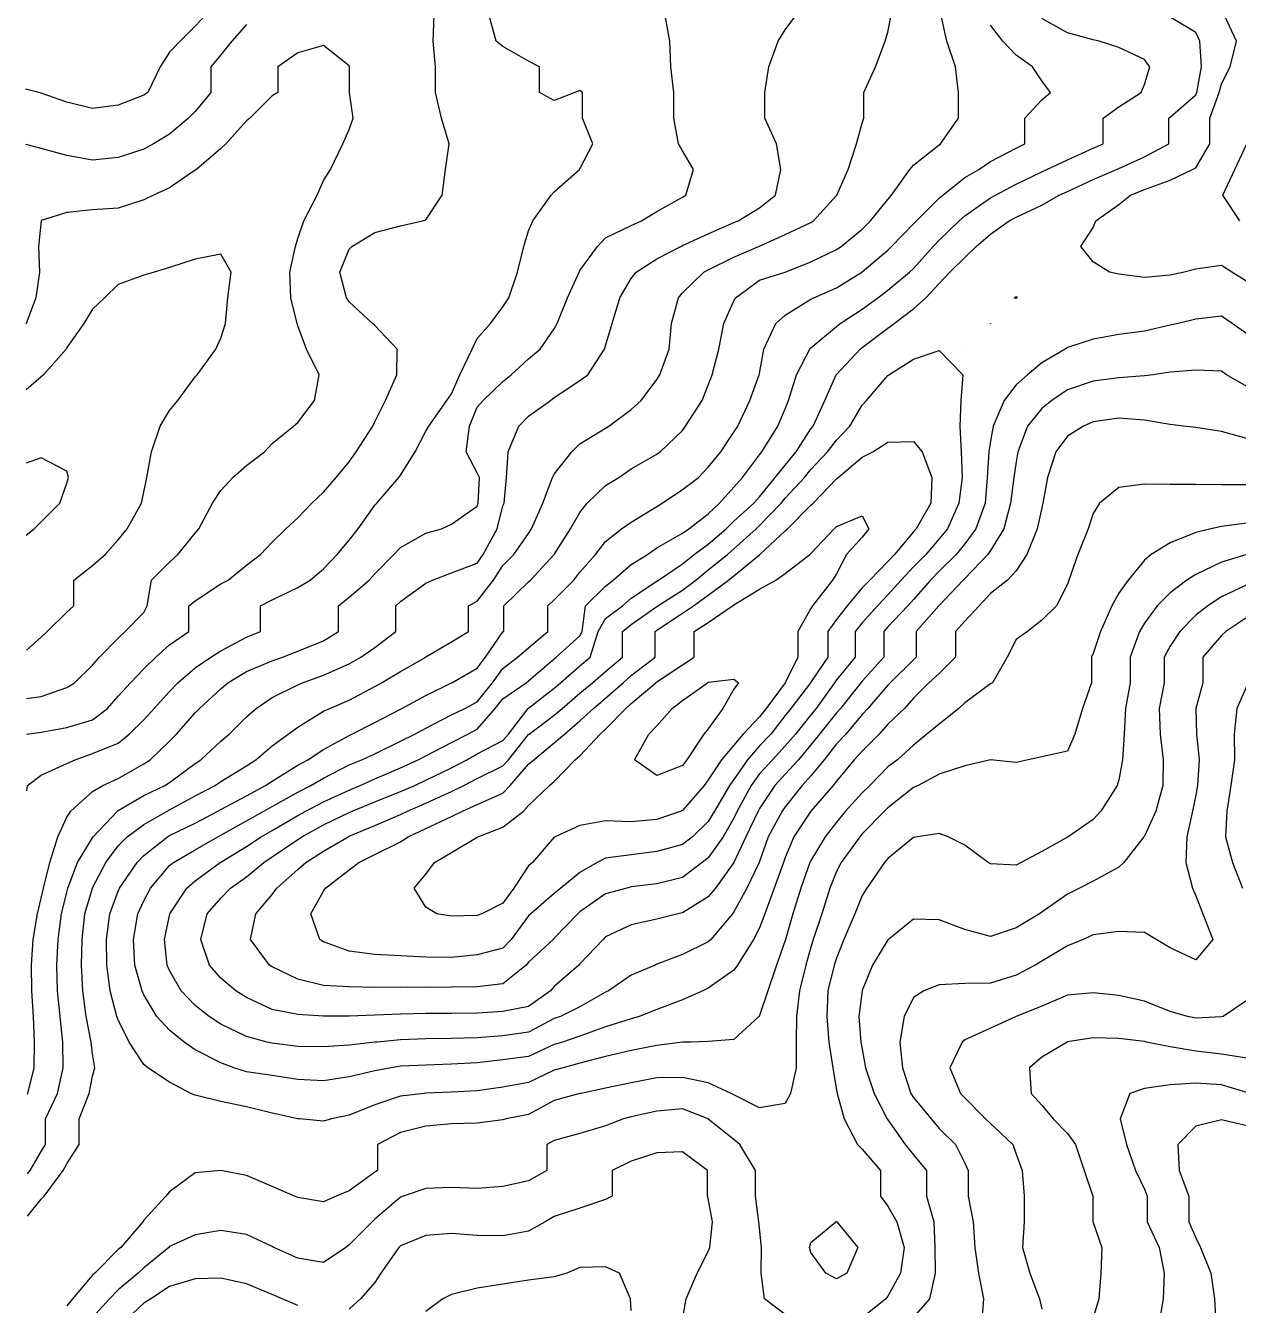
# Model space of a CAD drawing. Header units: inches. Extents: x 450896 to 463247, y 7386701 to 7399440.
# Drawn here: x 450911 to 452295, y 7388808 to 7390268 of the extents above; entities that cross this region are included whole.
import ezdxf

# ---------------------------------------------------------------- set-up
doc = ezdxf.new("R2010")
doc.units = ezdxf.units.IN
doc.header["$MEASUREMENT"] = 0

msp = doc.modelspace()

# ---------------------------------------------------------------- linework, layer by layer
for points, elevation in [([(451115.5, 7390279.8), (451104.2, 7390267.6), (451086.9, 7390250.5), (451074.9, 7390238), (451064.2, 7390221.2), (451050, 7390191.9), (451045.6, 7390189), (451016.3, 7390177.5), (450987, 7390173.6), (450957.7, 7390180.7), (450928.4, 7390191.1), (450925.8, 7390191.9), (450910.6, 7390195.8)], 320), ([(450911.8, 7389459.8), (450928.4, 7389462.1), (450957.7, 7389467.4), (450987, 7389476.1), (451004.1, 7389489.1), (451016.3, 7389503), (451030.4, 7389518.3), (451045.6, 7389534.2), (451059.3, 7389547.6), (451074.9, 7389561.4), (451096.9, 7389576.9), (451096.9, 7389606.2), (451104.2, 7389611.7), (451133.5, 7389631.1), (451141.8, 7389635.5), (451162.7, 7389652.4), (451178.6, 7389664.8), (451192, 7389678.8), (451207.7, 7389694.1), (451221.3, 7389706.5), (451237.5, 7389723.4), (451250.6, 7389735.7), (451265, 7389752.6), (451279.9, 7389770.6), (451288.1, 7389781.9), (451306.9, 7389811.2), (451309.2, 7389816), (451321.3, 7389840.5), (451334.4, 7389869.8), (451334.6, 7389899.1), (451309.2, 7389926.1), (451306.8, 7389928.4), (451279.9, 7389953.1), (451276.8, 7389957.6), (451269.2, 7389986.9), (451279.9, 7390013.2), (451283, 7390016.2), (451309.2, 7390032.1), (451338.5, 7390039.9), (451363.7, 7390045.5), (451367.7, 7390046.6), (451386.1, 7390074.8), (451389.9, 7390104.1), (451394.2, 7390133.4), (451385.4, 7390162.7), (451378.5, 7390191.9), (451378.5, 7390221.2), (451375.7, 7390250.5), (451377.1, 7390279.8)], 300), ([(450911.9, 7389395.1), (450912.8, 7389401.2), (450928.4, 7389412.8), (450957.7, 7389426.2), (450967.1, 7389430.5), (450987, 7389437.4), (451016.3, 7389449.3), (451029, 7389459.8), (451045.6, 7389476.1), (451057.5, 7389489.1), (451074.9, 7389508.4), (451084.4, 7389518.3), (451104.2, 7389535.2), (451122, 7389547.6), (451133.5, 7389554.9), (451162.7, 7389570.3), (451178.8, 7389576.9), (451178.8, 7389606.2), (451192, 7389612.9), (451221.3, 7389627.1), (451235.5, 7389635.5), (451250.6, 7389648.3), (451266.3, 7389664.8), (451279.9, 7389681.1), (451290.1, 7389694.1), (451309.2, 7389721), (451311.4, 7389723.4), (451336.8, 7389752.6), (451338.5, 7389755.1), (451355.3, 7389781.9), (451367.7, 7389805.5), (451371, 7389811.2), (451391.4, 7389840.5), (451397, 7389848), (451406.3, 7389869.8), (451420.4, 7389899.1), (451426.3, 7389911.2), (451441.4, 7389928.4), (451455.6, 7389947.3), (451462.2, 7389957.6), (451472.3, 7389986.9), (451479.2, 7390016.2), (451484.9, 7390034.2), (451489.7, 7390045.5), (451510.7, 7390074.8), (451514.2, 7390078.6), (451543, 7390104.1), (451543.5, 7390104.9), (451558.1, 7390133.4), (451546.5, 7390162.7), (451546.5, 7390191.9), (451543.5, 7390194.3), (451537.6, 7390191.9), (451514.2, 7390182.8), (451497.2, 7390191.9), (451497.2, 7390221.2), (451484.9, 7390227.6), (451455.6, 7390244.2), (451447.9, 7390250.5), (451439.9, 7390279.8)], 320), ([(450912.4, 7389048.7), (450913, 7389049.7), (450920.3, 7389079), (450920.9, 7389108.3), (450919.8, 7389137.6), (450917.7, 7389166.9), (450917.4, 7389196.2), (450919.3, 7389225.5), (450924.3, 7389254.8), (450928.4, 7389272.5), (450930.9, 7389284), (450938.3, 7389313.3), (450947.4, 7389342.6), (450957.7, 7389364.8), (450962.1, 7389371.9), (450987, 7389394.2), (450998.7, 7389401.2), (451016.3, 7389409.2), (451045.6, 7389425.9), (451052.9, 7389430.5), (451074.9, 7389451.6), (451082.9, 7389459.8), (451104.2, 7389483.8), (451109.2, 7389489.1), (451133.5, 7389511.4), (451141.5, 7389518.3), (451162.7, 7389531.3), (451192, 7389543.4), (451203.7, 7389547.6), (451221.3, 7389554.2), (451250.6, 7389566), (451268, 7389576.9), (451268, 7389606.2), (451279.9, 7389615.9), (451302.8, 7389635.5), (451309.2, 7389642.5), (451331.1, 7389664.8), (451338.5, 7389672.7), (451367.7, 7389688.9), (451385.5, 7389694.1), (451397, 7389699.1), (451426.3, 7389720), (451427.3, 7389723.4), (451428.7, 7389752.6), (451426.3, 7389757.7), (451413.4, 7389781.9), (451417.4, 7389811.2), (451426.3, 7389832.8), (451433, 7389840.5), (451455.6, 7389861.9), (451464.8, 7389869.8), (451484.9, 7389887.9), (451498.2, 7389899.1), (451514.2, 7389922.2), (451517.5, 7389928.4), (451529.1, 7389957.6), (451542.4, 7389986.9), (451543.5, 7389988.8), (451563.5, 7390016.2), (451572.8, 7390026), (451602, 7390040.2), (451613.7, 7390045.5), (451631.3, 7390056.2), (451660.6, 7390072.3), (451664.5, 7390074.8), (451673.2, 7390104.1), (451660.6, 7390125.3), (451655.9, 7390133.4), (451650.5, 7390162.7), (451650.5, 7390191.9), (451647.3, 7390221.2), (451646, 7390250.5), (451640.6, 7390279.8)], 340), ([(450912.6, 7388957.8), (450916, 7388961.9), (450928.4, 7388983.3), (450933.4, 7388991.2), (450933.4, 7389020.5), (450946.9, 7389049.7), (450953.5, 7389079), (450953, 7389108.3), (450950, 7389137.6), (450947.2, 7389166.9), (450946.3, 7389196.2), (450947.7, 7389225.5), (450951.7, 7389254.8), (450957.7, 7389279.2), (450959, 7389284), (450969.8, 7389313.3), (450987, 7389341.4), (450987.9, 7389342.6), (451015.5, 7389371.9), (451016.3, 7389372.5), (451045.6, 7389389.5), (451069.4, 7389401.2), (451074.9, 7389404.5), (451104.2, 7389426.2), (451110.6, 7389430.5), (451133.5, 7389451.5), (451143, 7389459.8), (451162.7, 7389479.6), (451173.7, 7389489.1), (451192, 7389501.4), (451221.3, 7389515.9), (451226.7, 7389518.3), (451250.6, 7389527), (451279.9, 7389539.9), (451293.2, 7389547.6), (451309.2, 7389558.5), (451333.1, 7389576.9), (451333.1, 7389606.2), (451338.5, 7389611.2), (451367.7, 7389632.1), (451375.3, 7389635.5), (451397, 7389643.7), (451426.3, 7389654.8), (451433, 7389664.8), (451448.8, 7389694.1), (451455.6, 7389720.2), (451456.9, 7389723.4), (451459.5, 7389752.6), (451461.5, 7389781.9), (451473.6, 7389811.2), (451484.9, 7389822.7), (451509.9, 7389840.5), (451514.2, 7389843.7), (451543.5, 7389863.1), (451552.4, 7389869.8), (451571.5, 7389899.1), (451572.8, 7389902.9), (451580.4, 7389928.4), (451589.1, 7389957.6), (451602, 7389979.8), (451607.5, 7389986.9), (451631.3, 7390002.1), (451658.5, 7390016.2), (451660.6, 7390017.2), (451689.9, 7390030.7), (451719.2, 7390043.6), (451723.9, 7390045.5), (451748.5, 7390060.4), (451766.6, 7390074.8), (451772.7, 7390104.1), (451767.7, 7390133.4), (451754.4, 7390162.7), (451754.4, 7390191.9), (451759.2, 7390221.2), (451769.8, 7390250.5), (451777.8, 7390263.4), (451790, 7390279.8)], 360), ([(450912.7, 7388909.5), (450928.4, 7388929.1), (450931.7, 7388932.6), (450953.5, 7388961.9), (450957.7, 7388969.2), (450971.9, 7388991.2), (450971.9, 7389020.5), (450983.1, 7389049.7), (450987, 7389069.3), (450989.5, 7389079), (450987, 7389094.7), (450985.6, 7389108.3), (450979.9, 7389137.6), (450976, 7389166.9), (450974.4, 7389196.2), (450975, 7389225.5), (450978.3, 7389254.8), (450986.9, 7389284), (450987, 7389284.2), (451002.3, 7389313.3), (451016.3, 7389332.4), (451026.5, 7389342.6), (451045.6, 7389356.6), (451072.3, 7389371.9), (451074.9, 7389373.3), (451104.2, 7389389.1), (451126.9, 7389401.2), (451133.5, 7389405.6), (451162.7, 7389423.6), (451173.6, 7389430.5), (451192, 7389446.3), (451210.4, 7389459.8), (451221.3, 7389467.7), (451250.6, 7389485.7), (451257.8, 7389489.1), (451279.9, 7389498.4), (451309.2, 7389514.1), (451317, 7389518.3), (451338.5, 7389531.1), (451367.5, 7389547.6), (451367.7, 7389547.8), (451397, 7389565.1), (451416.3, 7389576.9), (451416.3, 7389606.2), (451426.3, 7389611.3), (451444.6, 7389635.5), (451455.6, 7389652.1), (451468.1, 7389664.8), (451484.9, 7389688.7), (451488.2, 7389694.1), (451500.9, 7389723.4), (451512.1, 7389752.6), (451514.2, 7389756.4), (451534.1, 7389781.9), (451543.5, 7389790.8), (451572.8, 7389809), (451576.3, 7389811.2), (451602, 7389830.2), (451613.2, 7389840.5), (451631.3, 7389864.2), (451634.6, 7389869.8), (451645.3, 7389899.1), (451647.9, 7389928.4), (451655.9, 7389957.6), (451660.6, 7389963.1), (451684.7, 7389986.9), (451689.9, 7389989.5), (451719.2, 7390004), (451747.3, 7390016.2), (451748.5, 7390016.7), (451777.8, 7390029.8), (451807.1, 7390043.7), (451810.1, 7390045.5), (451836.3, 7390074.3), (451836.7, 7390074.8), (451849.6, 7390104.1), (451859, 7390133.4), (451865.6, 7390156.7), (451867.7, 7390162.7), (451867.7, 7390191.9), (451880.9, 7390221.2), (451892, 7390250.5), (451894.9, 7390260.6), (451898.8, 7390279.8)], 380), ([(452304.9, 7389744.2), (452275.7, 7389744.2), (452246.4, 7389744.4), (452217.1, 7389744.7), (452187.8, 7389745.1), (452158.5, 7389741), (452136.7, 7389723.4), (452129.2, 7389711.6), (452123.6, 7389694.1), (452111.9, 7389664.8), (452101.4, 7389635.5), (452099.9, 7389630.8), (452087.3, 7389606.2), (452070.6, 7389589.7), (452054.3, 7389576.9), (452041.4, 7389567.6), (452031.2, 7389547.6), (452014.5, 7389518.3), (452012.1, 7389517), (451982.8, 7389495.3), (451976.1, 7389489.1), (451953.5, 7389471.1), (451939.6, 7389459.8), (451924.2, 7389447), (451905.8, 7389430.5), (451894.9, 7389422.4), (451874.5, 7389401.2), (451865.6, 7389392.6), (451846.6, 7389371.9), (451836.3, 7389359.2), (451823.5, 7389342.6), (451807.1, 7389315.6), (451806, 7389313.3), (451795.7, 7389284), (451786.6, 7389254.8), (451778.2, 7389225.5), (451777.8, 7389224.2), (451767.7, 7389196.2), (451758, 7389166.9), (451748.5, 7389138.6), (451747.7, 7389137.6), (451719.2, 7389111.4), (451689.9, 7389108.8), (451670, 7389108.3), (451660.6, 7389108.1), (451631.3, 7389104.4), (451602, 7389098.7), (451572.8, 7389091.9), (451543.5, 7389084.2), (451524.4, 7389079), (451514.2, 7389076.1), (451484.9, 7389062), (451455.6, 7389056.7), (451426.3, 7389052.5), (451397, 7389051.2), (451367.7, 7389050), (451365.5, 7389049.7), (451338.5, 7389046.4), (451309.2, 7389036.5), (451279.9, 7389025), (451259.9, 7389020.5), (451250.6, 7389017.9), (451223.4, 7389020.5), (451221.3, 7389020.6), (451192, 7389027.2), (451162.7, 7389034.2), (451133.5, 7389040.3), (451104.2, 7389047.7), (451099.2, 7389049.7), (451074.9, 7389062.5), (451050.1, 7389079), (451045.6, 7389082.5), (451028.8, 7389108.3), (451016.3, 7389133.5), (451014.9, 7389137.6), (451007.1, 7389166.9), (451003.5, 7389196.2), (451003.1, 7389225.5), (451006.6, 7389254.8), (451016.3, 7389280.6), (451017.8, 7389284), (451038, 7389313.3), (451045.6, 7389321), (451072.7, 7389342.6), (451074.9, 7389344), (451104.2, 7389358.2), (451129.9, 7389371.9), (451133.5, 7389373.8), (451162.7, 7389389.3), (451184.6, 7389401.2), (451192, 7389406.1), (451221.3, 7389424.3), (451232.9, 7389430.5), (451250.6, 7389442.1), (451279.9, 7389458.2), (451283.2, 7389459.8), (451309.2, 7389473.1), (451338.5, 7389488.3), (451340.1, 7389489.1), (451367.7, 7389503.7), (451397, 7389518.3), (451397.2, 7389518.3), (451426.3, 7389534.9), (451435.5, 7389547.6), (451455.6, 7389576.3), (451456.4, 7389576.9), (451456.4, 7389606.2), (451484.9, 7389633.6), (451487, 7389635.5), (451514.2, 7389664.7), (451514.2, 7389664.8), (451532.6, 7389694.1), (451543.5, 7389712.7), (451551.8, 7389723.4), (451572.8, 7389743.4), (451587.7, 7389752.6), (451602, 7389762.5), (451631.3, 7389779.3), (451635.1, 7389781.9), (451660.6, 7389806.2), (451664.1, 7389811.2), (451682.8, 7389840.5), (451689.9, 7389857.9), (451694.2, 7389869.8), (451701.9, 7389899.1), (451707.7, 7389928.4), (451719.2, 7389954.2), (451721.2, 7389957.6), (451748.5, 7389977.7), (451777.8, 7389986.9), (451777.9, 7389986.9), (451807.1, 7389998.7), (451836.3, 7390012.6), (451841.7, 7390016.2), (451865.6, 7390036.1), (451875.1, 7390045.5), (451894.9, 7390069.6), (451899.2, 7390074.8), (451920.1, 7390104.1), (451924.2, 7390109), (451953.5, 7390132.2), (451955.1, 7390133.4), (451975.7, 7390162.7), (451975.7, 7390191.9), (451972.1, 7390221.2), (451962.2, 7390250.5), (451955.9, 7390279.8)], 400), ([(452304.9, 7389856.3), (452281.7, 7389869.8), (452275.7, 7389873.8), (452246.4, 7389874.9), (452217.1, 7389872.7), (452197.7, 7389869.8), (452187.8, 7389868.4), (452158.5, 7389866.1), (452129.2, 7389862.4), (452099.9, 7389852.5), (452082.3, 7389840.5), (452070.6, 7389831.1), (452054.2, 7389811.2), (452043.3, 7389781.9), (452041.4, 7389770.6), (452038.9, 7389752.6), (452034.9, 7389723.4), (452027.5, 7389694.1), (452012.1, 7389669.1), (452009, 7389664.8), (451982.8, 7389637.4), (451980.9, 7389635.5), (451953.5, 7389606.6), (451953.2, 7389606.2), (451927.4, 7389576.9), (451927.4, 7389547.6), (451924.2, 7389544.6), (451897.5, 7389518.3), (451894.9, 7389515.5), (451872.2, 7389489.1), (451865.6, 7389481.9), (451846.9, 7389459.8), (451836.3, 7389448.6), (451822.2, 7389430.5), (451807.1, 7389412), (451797.2, 7389401.2), (451777.8, 7389376.8), (451774.4, 7389371.9), (451758.3, 7389342.6), (451748.5, 7389314.2), (451748.2, 7389313.3), (451734, 7389284), (451719.2, 7389256.8), (451717.5, 7389254.8), (451692.7, 7389225.5), (451689.9, 7389222.8), (451660.6, 7389208.2), (451631.3, 7389197), (451629.3, 7389196.2), (451602, 7389184.8), (451575.9, 7389166.9), (451572.8, 7389165.2), (451543.5, 7389148.4), (451521.1, 7389137.6), (451514.2, 7389135.1), (451484.9, 7389119.7), (451455.6, 7389115.4), (451426.3, 7389113), (451397, 7389112.3), (451367.7, 7389111.9), (451338.5, 7389110.8), (451312, 7389108.3), (451309.2, 7389108), (451279.9, 7389104.8), (451250.6, 7389102.9), (451221.3, 7389103.4), (451192, 7389107), (451186.4, 7389108.3), (451162.7, 7389114.7), (451133.5, 7389128.8), (451120, 7389137.6), (451104.2, 7389150), (451088.1, 7389166.9), (451074.9, 7389189.9), (451072.2, 7389196.2), (451069, 7389225.5), (451074.9, 7389252.9), (451075.3, 7389254.8), (451094.6, 7389284), (451104.2, 7389292.3), (451132.9, 7389313.3), (451133.5, 7389313.7), (451162.7, 7389331.3), (451179.5, 7389342.6), (451192, 7389349.8), (451221.3, 7389366.8), (451230.6, 7389371.9), (451250.6, 7389382.5), (451279.9, 7389395.9), (451292.6, 7389401.2), (451309.2, 7389408.5), (451338.5, 7389421.3), (451358.6, 7389430.5), (451367.7, 7389435.1), (451397, 7389450.2), (451415.6, 7389459.8), (451426.3, 7389465.4), (451446.7, 7389489.1), (451455.6, 7389500.1), (451482, 7389518.3), (451484.9, 7389520.6), (451514.2, 7389545.7), (451516.4, 7389547.6), (451543.5, 7389571.8), (451546.1, 7389576.9), (451549.7, 7389606.2), (451572.8, 7389628.4), (451581.2, 7389635.5), (451602, 7389653.1), (451620.5, 7389664.8), (451631.3, 7389672.1), (451660.6, 7389689.2), (451667.6, 7389694.1), (451689.9, 7389711.1), (451702.8, 7389723.4), (451719.2, 7389741.6), (451729, 7389752.6), (451748.5, 7389778.4), (451751.2, 7389781.9), (451769.5, 7389811.2), (451777.8, 7389830.9), (451781.6, 7389840.5), (451790.7, 7389869.8), (451805.7, 7389899.1), (451807.1, 7389900.5), (451836.3, 7389925), (451840.7, 7389928.4), (451865.6, 7389944.8), (451883.4, 7389957.6), (451894.9, 7389966.4), (451919.8, 7389986.9), (451924.2, 7389991.2), (451946.5, 7390016.2), (451953.5, 7390023.4), (451976.3, 7390045.5), (451982.8, 7390051.2), (452012.1, 7390071.7), (452017.8, 7390074.8), (452041.4, 7390087.3), (452070.6, 7390101.4), (452076.6, 7390104.1), (452099.9, 7390115), (452129.2, 7390128.4), (452140.6, 7390133.4), (452140.6, 7390162.7), (452158.5, 7390175.5), (452184.2, 7390191.9), (452187.8, 7390201.1), (452194.1, 7390221.2), (452187.8, 7390229.6), (452158.5, 7390243.1), (452136.1, 7390250.5), (452129.2, 7390252), (452099.9, 7390260.1), (452070.6, 7390276.4)], 440), ([(452304.9, 7389916.4), (452288, 7389928.4), (452275.7, 7389936.8), (452246.4, 7389933.4), (452226.3, 7389928.4), (452217.1, 7389926.2), (452187.8, 7389919.5), (452158.5, 7389915.8), (452129.2, 7389910.5), (452099.9, 7389900.7), (452097.5, 7389899.1), (452070.6, 7389883.3), (452054.2, 7389869.8), (452041.4, 7389858.1), (452027.7, 7389840.5), (452015, 7389811.2), (452012.1, 7389794.1), (452010.3, 7389781.9), (452008.3, 7389752.6), (452005.9, 7389723.4), (451995.4, 7389694.1), (451982.8, 7389677), (451972.9, 7389664.8), (451953.5, 7389645.5), (451943.6, 7389635.5), (451924.2, 7389613.5), (451917.8, 7389606.2), (451894.9, 7389582), (451890.3, 7389576.9), (451890.3, 7389547.6), (451865.6, 7389520.2), (451864.1, 7389518.3), (451840.9, 7389489.1), (451836.3, 7389483.8), (451816.8, 7389459.8), (451807.1, 7389447.3), (451792.9, 7389430.5), (451777.8, 7389414), (451766.1, 7389401.2), (451748.5, 7389374.7), (451747, 7389371.9), (451732.8, 7389342.6), (451719.2, 7389313.3), (451719.2, 7389313.2), (451698.3, 7389284), (451689.9, 7389274.1), (451660.6, 7389255.9), (451655.1, 7389254.8), (451631.3, 7389248.6), (451602, 7389242), (451572.8, 7389228.3), (451569.9, 7389225.5), (451543.5, 7389197.5), (451542.2, 7389196.2), (451514.2, 7389171.7), (451510, 7389166.9), (451484.9, 7389148.8), (451455.6, 7389143.3), (451426.3, 7389141.2), (451397, 7389141), (451367.7, 7389141), (451338.5, 7389140.2), (451309.2, 7389139), (451279.9, 7389137.8), (451250.6, 7389137.9), (451221.3, 7389139.6), (451192, 7389145.4), (451162.7, 7389159.1), (451150.5, 7389166.9), (451133.5, 7389181.3), (451120.6, 7389196.2), (451110.8, 7389225.5), (451117.9, 7389254.8), (451133.5, 7389272.6), (451144.7, 7389284), (451162.7, 7389296.7), (451182.5, 7389313.3), (451192, 7389319.8), (451221.3, 7389339.5), (451226.1, 7389342.6), (451250.6, 7389356.1), (451279.9, 7389370.3), (451283.6, 7389371.9), (451309.2, 7389382.5), (451338.5, 7389394.2), (451354.8, 7389401.2), (451367.7, 7389407.1), (451397, 7389421.4), (451414.2, 7389430.5), (451426.3, 7389437.1), (451455.6, 7389452.5), (451461.7, 7389459.8), (451484.3, 7389489.1), (451484.9, 7389489.5), (451514.2, 7389512.3), (451521.4, 7389518.3), (451543.5, 7389537.6), (451555.2, 7389547.6), (451564.3, 7389576.9), (451572.8, 7389591.7), (451592.2, 7389606.2), (451602, 7389614.7), (451631.3, 7389634.4), (451633.2, 7389635.5), (451660.6, 7389654), (451674, 7389664.8), (451689.9, 7389676.6), (451710.3, 7389694.1), (451719.2, 7389702.6), (451742.1, 7389723.4), (451748.5, 7389730.5), (451766.2, 7389752.6), (451777.8, 7389766.8), (451790.1, 7389781.9), (451807.1, 7389808), (451809.6, 7389811.2), (451823, 7389840.5), (451836.1, 7389869.8), (451836.3, 7389870.2), (451863.4, 7389899.1), (451865.6, 7389900.8), (451894.9, 7389922.9), (451902.3, 7389928.4), (451924.2, 7389945.2), (451938.4, 7389957.6), (451953.5, 7389973.9), (451965.6, 7389986.9), (451982.8, 7390003.7), (451995.7, 7390016.2), (452012.1, 7390030.2), (452033.6, 7390045.5), (452041.4, 7390049.8), (452070.6, 7390063.2), (452090.6, 7390074.8), (452099.9, 7390078.9), (452129.2, 7390092.5), (452155.9, 7390104.1), (452158.5, 7390105.2), (452187.8, 7390118.4), (452215.7, 7390133.4), (452215.7, 7390162.7), (452217.1, 7390163.7), (452246.4, 7390189.1), (452247.5, 7390191.9), (452253, 7390221.2), (452251.2, 7390250.5), (452246.4, 7390260.3), (452217.1, 7390277.9)], 460), ([(452304.9, 7389976.2), (452287.7, 7389986.9), (452275.7, 7389994.3), (452246.4, 7389990.2), (452233.1, 7389986.9), (452217.1, 7389983.4), (452187.8, 7389980.8), (452158.5, 7389984.5), (452148, 7389986.9), (452129.2, 7389998.7), (452115.2, 7390016.2), (452129.2, 7390037.8), (452132.2, 7390045.5), (452158.5, 7390064.2), (452171.9, 7390074.8), (452187.8, 7390081.2), (452217.1, 7390092), (452242.7, 7390104.1), (452246.4, 7390106), (452262.7, 7390133.4), (452262.7, 7390162.7), (452273.2, 7390191.9), (452275.7, 7390201.7), (452285.6, 7390221.2), (452293.1, 7390250.5), (452279.2, 7390279.8)], 480), ([(451162.7, 7390269.5), (451146.2, 7390250.5), (451133.5, 7390234.8), (451122.2, 7390221.2), (451122.2, 7390191.9), (451104.2, 7390170.2), (451096.6, 7390162.7), (451074.9, 7390144.3), (451056.8, 7390133.4), (451045.6, 7390127.2), (451016.3, 7390117.7), (450987, 7390114.8), (450957.7, 7390119.9), (450928.4, 7390128), (450910.7, 7390132.7)], 300), ([(452304.9, 7389797.1), (452275.7, 7389804.9), (452246.4, 7389809.5), (452232.3, 7389811.2), (452217.1, 7389812.9), (452187.8, 7389818.1), (452158.5, 7389820.1), (452129.2, 7389816), (452118.2, 7389811.2), (452099.9, 7389799.7), (452086.8, 7389781.9), (452077.2, 7389752.6), (452072, 7389723.4), (452070.6, 7389717.8), (452065.3, 7389694.1), (452053.5, 7389664.8), (452041.4, 7389646.1), (452031.4, 7389635.5), (452012.1, 7389620), (451999.3, 7389606.2), (451982.8, 7389588.5), (451972.2, 7389576.9), (451972.2, 7389547.6), (451953.5, 7389529), (451941.8, 7389518.3), (451924.2, 7389500.9), (451914, 7389489.1), (451894.9, 7389470.9), (451884.9, 7389459.8), (451865.6, 7389440.1), (451856.6, 7389430.5), (451836.3, 7389406.1), (451832.6, 7389401.2), (451807.2, 7389371.9), (451807.1, 7389371.7), (451787.6, 7389342.6), (451777.8, 7389318.9), (451775.9, 7389313.3), (451765.1, 7389284), (451754.6, 7389254.8), (451748.5, 7389238.5), (451741.7, 7389225.5), (451723.4, 7389196.2), (451719.2, 7389190.3), (451689.9, 7389169.9), (451683.8, 7389166.9), (451660.6, 7389156.4), (451631.3, 7389145.5), (451611.2, 7389137.6), (451602, 7389134.8), (451572.8, 7389125.5), (451543.5, 7389114.9), (451523.4, 7389108.3), (451514.2, 7389105.5), (451484.9, 7389091.9), (451455.6, 7389087.9), (451426.3, 7389084.7), (451397, 7389082.9), (451367.7, 7389082.1), (451338.5, 7389080.7), (451328.1, 7389079), (451309.2, 7389075.3), (451279.9, 7389068.7), (451250.6, 7389064.1), (451221.3, 7389065.4), (451192, 7389070.1), (451162.7, 7389074.4), (451148.3, 7389079), (451133.5, 7389084.4), (451104.2, 7389099.3), (451091.5, 7389108.3), (451074.9, 7389121.8), (451060.3, 7389137.6), (451045.6, 7389162), (451043.5, 7389166.9), (451035.4, 7389196.2), (451033.8, 7389225.5), (451038.8, 7389254.8), (451045.6, 7389269.6), (451053.2, 7389284), (451074.9, 7389309.6), (451079.4, 7389313.3), (451104.2, 7389327.5), (451130, 7389342.6), (451133.5, 7389344.5), (451162.7, 7389360.7), (451182.6, 7389371.9), (451192, 7389377.2), (451221.3, 7389393.5), (451236.2, 7389401.2), (451250.6, 7389409.5), (451279.9, 7389424.6), (451294.6, 7389430.5), (451309.2, 7389437.3), (451338.5, 7389451.8), (451354.9, 7389459.8), (451367.7, 7389466.6), (451397, 7389481.8), (451412, 7389489.1), (451426.3, 7389496.7), (451443.5, 7389518.3), (451455.6, 7389534.7), (451472.2, 7389547.6), (451484.9, 7389558.3), (451506.9, 7389576.9), (451506.9, 7389606.2), (451514.2, 7389612.8), (451536.4, 7389635.5), (451543.5, 7389644.6), (451561.3, 7389664.8), (451572.8, 7389679.6), (451590.7, 7389694.1), (451602, 7389701.6), (451631.3, 7389719.4), (451637.4, 7389723.4), (451660.6, 7389738.7), (451678.7, 7389752.6), (451689.9, 7389764.3), (451704.1, 7389781.9), (451719.2, 7389804.1), (451723.6, 7389811.2), (451737.2, 7389840.5), (451748.2, 7389869.8), (451748.5, 7389871.4), (451753.2, 7389899.1), (451767.2, 7389928.4), (451777.8, 7389937.7), (451807.1, 7389955.9), (451810.4, 7389957.6), (451836.3, 7389968.8), (451865.4, 7389986.9), (451865.6, 7389987.1), (451894.9, 7390012.1), (451899.2, 7390016.2), (451924.2, 7390042.1), (451927.5, 7390045.5), (451953.5, 7390071.3), (451957.6, 7390074.8), (451982.8, 7390094.8), (451998.8, 7390104.1), (452012.1, 7390113.1), (452041.4, 7390128.4), (452051.2, 7390133.4), (452051.2, 7390162.7), (452070.6, 7390183.7), (452080.5, 7390191.9), (452070.6, 7390205.3), (452059.9, 7390221.2), (452041.4, 7390234.6), (452026.4, 7390250.5), (452012.1, 7390268.9)], 420), ([(450911.7, 7389500.5), (450928.4, 7389502.5), (450957.7, 7389512.9), (450966.6, 7389518.3), (450987, 7389538.2), (450994.9, 7389547.6), (451016.3, 7389569.1), (451024.1, 7389576.9), (451045.6, 7389598.6), (451049.5, 7389606.2), (451054.3, 7389635.5), (451074.9, 7389656), (451084.4, 7389664.8), (451104.2, 7389689), (451108.4, 7389694.1), (451124.1, 7389723.4), (451133.5, 7389737.6), (451147, 7389752.6), (451162.7, 7389766.2), (451183.3, 7389781.9), (451192, 7389791.2), (451216.4, 7389811.2), (451221.3, 7389815.4), (451240.5, 7389840.5), (451245.8, 7389869.8), (451231.2, 7389899.1), (451221.3, 7389925.7), (451220.5, 7389928.4), (451213.3, 7389957.6), (451212.4, 7389986.9), (451218.7, 7390016.2), (451221.3, 7390025.2), (451228.1, 7390045.5), (451243.5, 7390074.8), (451250.6, 7390091.5), (451258.5, 7390104.1), (451272.8, 7390133.4), (451279.9, 7390149.6), (451284.5, 7390162.7), (451280.4, 7390191.9), (451280.4, 7390221.2), (451279.9, 7390222.3), (451250.6, 7390245.4), (451221.3, 7390237), (451198.4, 7390221.2), (451198.4, 7390191.9), (451192, 7390188), (451166.7, 7390162.7), (451162.7, 7390159.5), (451139.3, 7390133.4), (451133.5, 7390128.1), (451105.6, 7390104.1), (451104.2, 7390103.1), (451074.9, 7390083), (451056.7, 7390074.8), (451045.6, 7390069.4), (451016.3, 7390060), (450987, 7390058.1), (450957.7, 7390055.1), (450928.4, 7390045.7), (450928.3, 7390045.5), (450925.4, 7390016.2), (450926.3, 7389986.9), (450922.1, 7389957.6), (450911.3, 7389928.4), (450911, 7389927.8)], 280), ([(452296.7, 7390045.5), (452277.5, 7390074.8), (452291.2, 7390104.1), (452304.8, 7390133.4)], 500), ([(450911.6, 7389555.6), (450928.4, 7389570.2), (450935.2, 7389576.9), (450957.7, 7389598.7), (450965.7, 7389606.2), (450965.7, 7389635.5), (450987, 7389652.2), (451001.4, 7389664.8), (451016.3, 7389681.4), (451026.5, 7389694.1), (451042.9, 7389723.4), (451045.6, 7389735.9), (451049, 7389752.6), (451054.4, 7389781.9), (451064.1, 7389811.2), (451074.9, 7389829.1), (451084.5, 7389840.5), (451104.2, 7389867.3), (451106.4, 7389869.8), (451127.8, 7389899.1), (451133.5, 7389911.6), (451139, 7389928.4), (451141.6, 7389957.6), (451145.1, 7389986.9), (451133.5, 7390007.5), (451104.2, 7390001.6), (451074.9, 7389992.2), (451057.5, 7389986.9), (451045.6, 7389983.3), (451016.3, 7389972.7), (451000.7, 7389957.6), (450987, 7389944.5), (450977.1, 7389928.4), (450957.7, 7389900.7), (450956.8, 7389899.1), (450931.1, 7389869.8), (450928.4, 7389867.5), (450911.1, 7389852.7)], 260), ([(452042.7, 7389957.6), (452041.4, 7389956.7), (452039.3, 7389957.6), (452041.4, 7389958.9), (452042.7, 7389957.6)], 480), ([(452012.1, 7389928.4), (452012.1, 7389928.3), (452012, 7389928.4), (452012.1, 7389928.5), (452012.1, 7389928.4)], 480), ([(451482.1, 7389196.2), (451455.6, 7389174.6), (451426.3, 7389171.5), (451397, 7389170.8), (451367.7, 7389170.7), (451338.5, 7389170.9), (451309.2, 7389170.5), (451279.9, 7389171.2), (451250.6, 7389172.9), (451221.3, 7389180.2), (451192, 7389194), (451188.9, 7389196.2), (451167.2, 7389225.5), (451173.3, 7389254.8), (451192, 7389276.7), (451197.3, 7389284), (451221.3, 7389305.1), (451230.7, 7389313.3), (451250.6, 7389326.1), (451278.9, 7389342.6), (451279.9, 7389343.1), (451309.2, 7389355.6), (451338.5, 7389368), (451346.6, 7389371.9), (451367.7, 7389380.9), (451397, 7389394.3), (451410.9, 7389401.2), (451426.3, 7389409), (451455.6, 7389423.6), (451461.8, 7389430.5), (451484.9, 7389459.2), (451485.6, 7389459.8), (451514.2, 7389481.3), (451523.1, 7389489.1), (451543.5, 7389506.3), (451557.8, 7389518.3), (451572.8, 7389531.2), (451591.9, 7389547.6), (451591.9, 7389576.9), (451602, 7389584.8), (451631.3, 7389605.5), (451632.3, 7389606.2), (451660.6, 7389624.1), (451675.8, 7389635.5), (451689.9, 7389647.2), (451711.8, 7389664.8), (451719.2, 7389671.1), (451744.5, 7389694.1), (451748.5, 7389697.8), (451773.2, 7389723.4), (451777.8, 7389728.8), (451799.7, 7389752.6), (451807.1, 7389761.7), (451825.9, 7389781.9), (451836.3, 7389795), (451851.5, 7389811.2), (451865.6, 7389835), (451870.6, 7389840.5), (451894.9, 7389868.9), (451896.1, 7389869.8), (451924.2, 7389887.5), (451953.5, 7389897.4), (451980.5, 7389869.8), (451978.4, 7389840.5), (451977.3, 7389811.2), (451978.8, 7389781.9), (451979.6, 7389752.6), (451976.1, 7389723.4), (451962.9, 7389694.1), (451953.5, 7389682.6), (451938.4, 7389664.8), (451924.2, 7389650.5), (451910, 7389635.5), (451894.9, 7389618.5), (451883, 7389606.2), (451865.6, 7389586.8), (451857.8, 7389576.9), (451857.8, 7389547.6), (451836.3, 7389521.5), (451834.1, 7389518.3), (451813, 7389489.1), (451807.1, 7389481.7), (451789.4, 7389459.8), (451777.8, 7389446.2), (451763.1, 7389430.5), (451748.5, 7389414.4), (451738.8, 7389401.2), (451723.1, 7389371.9), (451719.2, 7389363.9), (451706.9, 7389342.6), (451689.9, 7389318.7), (451682.8, 7389313.3), (451660.6, 7389295.9), (451631.3, 7389289), (451602, 7389285.3), (451597, 7389284), (451572.8, 7389277.5), (451543.5, 7389256.8), (451541.1, 7389254.8), (451514.2, 7389226.7), (451512.9, 7389225.5), (451484.9, 7389199.3), (451482.1, 7389196.2)], 480), ([(451982.8, 7389899.1), (451982.8, 7389899), (451982.7, 7389899.1), (451982.8, 7389899.1), (451982.8, 7389899.1)], 480), ([(451464.8, 7389225.5), (451455.6, 7389215.5), (451426.3, 7389207.9), (451397, 7389204.7), (451367.7, 7389205), (451338.5, 7389206.6), (451309.2, 7389208.1), (451279.9, 7389212.2), (451250.6, 7389222.8), (451246.5, 7389225.5), (451236.1, 7389254.8), (451250.6, 7389280.5), (451252.8, 7389284), (451279.9, 7389305), (451291.1, 7389313.3), (451309.2, 7389322.2), (451338.5, 7389336.9), (451347.4, 7389342.6), (451367.7, 7389352), (451397, 7389365.8), (451409.4, 7389371.9), (451426.3, 7389379.5), (451455.6, 7389392.5), (451463.8, 7389401.2), (451484.9, 7389425.4), (451490.7, 7389430.5), (451514.2, 7389449.9), (451525.7, 7389459.8), (451543.5, 7389474.8), (451559, 7389489.1), (451572.8, 7389500.6), (451592.6, 7389518.3), (451602, 7389526.5), (451629.4, 7389547.6), (451629.4, 7389576.9), (451631.3, 7389578.3), (451660.6, 7389597.6), (451673, 7389606.2), (451689.9, 7389618.4), (451712.9, 7389635.5), (451719.2, 7389640.5), (451748.5, 7389664.4), (451748.9, 7389664.8), (451777.8, 7389691.7), (451780.3, 7389694.1), (451807.1, 7389720.8), (451809.6, 7389723.4), (451836.3, 7389751.2), (451838.3, 7389752.6), (451865.6, 7389775.8), (451877.8, 7389781.9), (451894.9, 7389792.8), (451924.2, 7389793.8), (451934, 7389781.9), (451945, 7389752.6), (451943.9, 7389723.4), (451927.2, 7389694.1), (451924.2, 7389690.5), (451902.5, 7389664.8), (451894.9, 7389656.7), (451874.3, 7389635.5), (451865.6, 7389626.5), (451848.6, 7389606.2), (451836.3, 7389590.4), (451826.4, 7389576.9), (451826.4, 7389547.6), (451807.1, 7389519), (451806.7, 7389518.3), (451784.1, 7389489.1), (451777.8, 7389481), (451761.2, 7389459.8), (451748.5, 7389446.2), (451734.7, 7389430.5), (451719.2, 7389408.1), (451714.2, 7389401.2), (451697.1, 7389371.9), (451689.9, 7389359.8), (451672.1, 7389342.6), (451660.6, 7389333.7), (451631.3, 7389325.6), (451602, 7389322), (451572.8, 7389318.3), (451563, 7389313.3), (451543.5, 7389301.7), (451521.5, 7389284), (451514.2, 7389277.9), (451487.5, 7389254.8), (451484.9, 7389252.2), (451464.8, 7389225.5)], 500), ([(450911.4, 7389686.6), (450920.3, 7389694.1), (450928.4, 7389702.1), (450949.8, 7389723.4), (450957.7, 7389746), (450959.7, 7389752.6), (450957.7, 7389759.7), (450928.4, 7389775), (450911.3, 7389769)], 240), ([(451431.3, 7389254.8), (451426.3, 7389252.9), (451397, 7389251.9), (451380, 7389254.8), (451367.7, 7389262.2), (451354.1, 7389284), (451367.7, 7389299.7), (451377.4, 7389313.3), (451397, 7389324.5), (451426.3, 7389342.2), (451427, 7389342.6), (451455.6, 7389353.6), (451479.1, 7389371.9), (451484.9, 7389378.4), (451508.8, 7389401.2), (451514.2, 7389405.6), (451538, 7389430.5), (451543.5, 7389434.9), (451566.4, 7389459.8), (451572.8, 7389465.5), (451595.8, 7389489.1), (451602, 7389494.6), (451630.1, 7389518.3), (451631.3, 7389519.3), (451660.6, 7389538.8), (451673.9, 7389547.6), (451673.9, 7389576.9), (451689.9, 7389587.2), (451717.7, 7389606.2), (451719.2, 7389607.3), (451748.5, 7389625.1), (451767.2, 7389635.5), (451777.8, 7389642.8), (451805.8, 7389664.8), (451807.1, 7389666), (451833.7, 7389694.1), (451836.3, 7389696.8), (451865.6, 7389708.8), (451873.4, 7389694.1), (451865.6, 7389684.5), (451847.8, 7389664.8), (451836.3, 7389642.7), (451831.6, 7389635.5), (451809.1, 7389606.2), (451807.1, 7389603), (451792.3, 7389576.9), (451792.3, 7389547.6), (451777.8, 7389518.3), (451777.8, 7389518.3), (451755.9, 7389489.1), (451748.5, 7389479.6), (451729.8, 7389459.8), (451719.2, 7389447.2), (451705, 7389430.5), (451689.9, 7389407.6), (451685.2, 7389401.2), (451660.6, 7389372.5), (451659.1, 7389371.9), (451631.3, 7389362.1), (451602, 7389359.7), (451572.8, 7389360.7), (451543.5, 7389355.4), (451515.2, 7389342.6), (451514.2, 7389342.1), (451489.4, 7389313.3), (451484.9, 7389309.3), (451467.9, 7389284), (451455.6, 7389266.7), (451431.3, 7389254.8)], 520), ([(452304.9, 7389700.3), (452275.7, 7389696.8), (452263.8, 7389694.1), (452246.4, 7389689.7), (452217.1, 7389678), (452195.5, 7389664.8), (452187.8, 7389658.2), (452169.2, 7389635.5), (452158.5, 7389620.5), (452150.8, 7389606.2), (452137.6, 7389576.9), (452129.2, 7389551.8), (452127.3, 7389547.6), (452127.3, 7389518.3), (452117.1, 7389489.1), (452108.3, 7389459.8), (452099.9, 7389440.3), (452070.6, 7389433.6), (452055.3, 7389430.5), (452041.4, 7389427.2), (452012.1, 7389430.2), (451982.8, 7389423.6), (451953.5, 7389413.9), (451929.7, 7389401.2), (451924.2, 7389398.7), (451894.9, 7389375.6), (451891.1, 7389371.9), (451865.6, 7389346), (451862.9, 7389342.6), (451841.5, 7389313.3), (451836.3, 7389303), (451828.7, 7389284), (451819.5, 7389254.8), (451809.8, 7389225.5), (451807.1, 7389216.5), (451801.2, 7389196.2), (451793.9, 7389166.9), (451790.8, 7389137.6), (451790.4, 7389108.3), (451790.1, 7389079), (451783.9, 7389049.7), (451777.8, 7389038.1), (451748.5, 7389033.2), (451719.2, 7389047.9), (451715.9, 7389049.7), (451689.9, 7389061.8), (451660.6, 7389067.9), (451631.3, 7389067.3), (451602, 7389061.7), (451572.8, 7389055.7), (451544.7, 7389049.7), (451543.5, 7389049.5), (451514.2, 7389041.6), (451484.9, 7389025.8), (451459.4, 7389020.5), (451455.6, 7389019.5), (451426.3, 7389015.8), (451397, 7389014.8), (451367.7, 7389012.3), (451338.5, 7389005.2), (451312.5, 7388991.2), (451312.5, 7388961.9), (451309.2, 7388959.8), (451279.9, 7388938.4), (451265.2, 7388932.6), (451250.6, 7388926.1), (451221.3, 7388930.9), (451217.6, 7388932.6), (451192, 7388943.3), (451162.7, 7388956), (451133.5, 7388961.7), (451104.2, 7388958.9), (451074.9, 7388937.3), (451070.8, 7388932.6), (451045.6, 7388905), (451044.4, 7388903.3), (451019.3, 7388874), (451016.3, 7388871.4), (450989.6, 7388844.7), (450987, 7388842.1), (450964.2, 7388815.4), (450957.7, 7388807.3)], 380), ([(452304.9, 7389664.5), (452275.7, 7389656), (452246.4, 7389642), (452236.2, 7389635.5), (452217.1, 7389621), (452202.4, 7389606.2), (452187.8, 7389586.5), (452182.3, 7389576.9), (452171.5, 7389547.6), (452171.5, 7389518.3), (452166.4, 7389489.1), (452164.6, 7389459.8), (452162.8, 7389430.5), (452158.5, 7389407.6), (452156.6, 7389401.2), (452138.1, 7389371.9), (452129.2, 7389362.3), (452100.9, 7389342.6), (452099.9, 7389342.1), (452070.6, 7389325.9), (452047.1, 7389313.3), (452041.4, 7389310.2), (452012.1, 7389311.6), (452009.5, 7389313.3), (451982.8, 7389332.8), (451963.8, 7389342.6), (451953.5, 7389346.2), (451928.8, 7389342.6), (451924.2, 7389341.9), (451894.9, 7389317.6), (451891.2, 7389313.3), (451870.8, 7389284), (451865.6, 7389275.4), (451857.2, 7389254.8), (451844.8, 7389225.5), (451836.3, 7389204.1), (451833.8, 7389196.2), (451826.5, 7389166.9), (451825.3, 7389137.6), (451827.6, 7389108.3), (451832.3, 7389079), (451836.3, 7389053.5), (451837, 7389049.7), (451845.1, 7389020.5), (451860.4, 7388991.2), (451865.6, 7388986.1), (451886.6, 7388961.9), (451886.6, 7388932.6), (451894.9, 7388921.1), (451905.3, 7388903.3), (451913.6, 7388874), (451909.4, 7388844.7), (451894.9, 7388818.4), (451892.5, 7388815.4), (451865.6, 7388793.4)], 360), ([(452304.9, 7389630), (452275.7, 7389616.2), (452260.1, 7389606.2), (452246.4, 7389595.4), (452228.3, 7389576.9), (452217.1, 7389560), (452210.4, 7389547.6), (452210.4, 7389518.3), (452204.8, 7389489.1), (452205.8, 7389459.8), (452209.1, 7389430.5), (452208.7, 7389401.2), (452200.7, 7389371.9), (452187.8, 7389343.4), (452187.3, 7389342.6), (452164.5, 7389313.3), (452158.5, 7389308), (452129.2, 7389292), (452113.9, 7389284), (452099.9, 7389277.1), (452070.6, 7389256.4), (452068.1, 7389254.8), (452041.4, 7389238.8), (452012.1, 7389228.9), (451982.8, 7389236.6), (451953.5, 7389247.7), (451924.2, 7389248.6), (451895.5, 7389225.5), (451894.9, 7389225), (451877.6, 7389196.2), (451865.6, 7389167.3), (451865.5, 7389166.9), (451861.8, 7389137.6), (451864.2, 7389108.3), (451865.6, 7389100.2), (451869.6, 7389079), (451879.2, 7389049.7), (451894.2, 7389020.5), (451894.9, 7389019.4), (451914.6, 7388991.2), (451924.2, 7388979.5), (451939, 7388961.9), (451939, 7388932.6), (451947.4, 7388903.3), (451948.4, 7388874), (451948.8, 7388844.7), (451942.5, 7388815.4), (451924.2, 7388794.2)], 340), ([(452304.9, 7389592.6), (452280.6, 7389576.9), (452275.7, 7389572.4), (452254.7, 7389547.6), (452254.7, 7389518.3), (452246.6, 7389489.1), (452247.3, 7389459.8), (452250.2, 7389430.5), (452248.3, 7389401.2), (452246.4, 7389390), (452242.9, 7389371.9), (452236.4, 7389342.6), (452235.3, 7389313.3), (452242.8, 7389284), (452246.4, 7389275.1), (452254.5, 7389254.8), (452265.9, 7389225.5), (452246.4, 7389202.3), (452217.1, 7389215.7), (452201.4, 7389225.5), (452187.8, 7389233.4), (452158.5, 7389234.6), (452129.2, 7389230.8), (452118.1, 7389225.5), (452099.9, 7389218), (452070.6, 7389200.5), (452063.1, 7389196.2), (452041.4, 7389184.7), (452012.1, 7389175.6), (451982.8, 7389175), (451953.5, 7389173.6), (451936, 7389166.9), (451924.2, 7389159), (451913.4, 7389137.6), (451908.5, 7389108.3), (451911.7, 7389079), (451921, 7389049.7), (451924.2, 7389045.2), (451944.5, 7389020.5), (451953.5, 7389009.7), (451972, 7388991.2), (451982.8, 7388970.2), (451986.8, 7388961.9), (451986.8, 7388932.6), (451992.5, 7388903.3), (451994.4, 7388874), (451998.5, 7388844.7), (452004.3, 7388815.4), (452002, 7388786.2)], 320), ([(451665.3, 7389430.5), (451660.6, 7389423.7), (451631.3, 7389412.3), (451605.9, 7389430.5), (451621.9, 7389459.8), (451631.3, 7389469.2), (451648.9, 7389489.1), (451660.6, 7389498.1), (451689.1, 7389518.3), (451689.9, 7389518.8), (451719.2, 7389522.3), (451724.6, 7389518.3), (451719.2, 7389511), (451706.6, 7389489.1), (451689.9, 7389465.8), (451685, 7389459.8), (451665.3, 7389430.5)], 540), ([(452304.9, 7389514.8), (452293.4, 7389489.1), (452290.3, 7389459.8), (452290.6, 7389430.5), (452286.6, 7389401.2), (452282.1, 7389371.9), (452280.5, 7389342.6), (452288.3, 7389313.3), (452299.9, 7389284)], 300), ([(452304.9, 7389155.9), (452277.6, 7389137.6), (452275.7, 7389136.9), (452246.4, 7389135.5), (452236.9, 7389137.6), (452217.1, 7389143.2), (452187.8, 7389154.9), (452158.5, 7389161.6), (452129.2, 7389164.5), (452099.9, 7389161.7), (452070.6, 7389149.1), (452041.4, 7389137.6), (452041.3, 7389137.6), (452012.1, 7389124.1), (451982.8, 7389110.7), (451979.6, 7389108.3), (451965.8, 7389079), (451978, 7389049.7), (451982.8, 7389044.6), (452006.6, 7389020.5), (452012.1, 7389015.3), (452037.5, 7388991.2), (452041.4, 7388980.2), (452048.4, 7388961.9), (452050.5, 7388932.6), (452050.5, 7388903.3), (452048.7, 7388874), (452057.2, 7388844.7), (452067.9, 7388815.4), (452070.6, 7388803.5)], 300), ([(452304.9, 7389089.9), (452275.7, 7389094.4), (452246.4, 7389098), (452217.1, 7389102.8), (452190.4, 7389108.3), (452187.8, 7389108.9), (452158.5, 7389112.5), (452129.2, 7389113.1), (452099.9, 7389108.5), (452099.5, 7389108.3), (452070.6, 7389091.2), (452056.5, 7389079), (452058.7, 7389049.7), (452070.6, 7389036.3), (452083.6, 7389020.5), (452099.9, 7389003.9), (452109.3, 7388991.2), (452118.9, 7388961.9), (452128.9, 7388932.6), (452128.9, 7388903.3), (452129.2, 7388902.5), (452139.1, 7388874), (452138.2, 7388844.7), (452135.7, 7388815.4), (452129.2, 7388793.5)], 280), ([(452304.9, 7389050.9), (452275.7, 7389059.5), (452246.4, 7389061.2), (452217.1, 7389059.5), (452187.8, 7389055.3), (452171.2, 7389049.7), (452160.3, 7389020.5), (452167.4, 7388991.2), (452177.8, 7388961.9), (452187.8, 7388940.5), (452191.1, 7388932.6), (452191.1, 7388903.3), (452204.6, 7388874), (452210.5, 7388844.7), (452209.3, 7388815.4), (452204.3, 7388786.2)], 260), ([(451777.8, 7388797.3), (451754.1, 7388815.4), (451750.3, 7388844.7), (451750.7, 7388874), (451748.5, 7388896.1), (451747.7, 7388903.3), (451743.8, 7388932.6), (451743.8, 7388961.9), (451725.8, 7388991.2), (451719.2, 7388997.1), (451689.9, 7389020.4), (451689.7, 7389020.5), (451660.6, 7389032.1), (451631.3, 7389029.5), (451602, 7389023.1), (451593, 7389020.5), (451572.8, 7389012.7), (451543.5, 7389004.1), (451514.2, 7388995.9), (451505.5, 7388991.2), (451505.5, 7388961.9), (451484.9, 7388949.9), (451455.6, 7388943.3), (451426.3, 7388941.2), (451397, 7388942.4), (451367.7, 7388941), (451341.7, 7388932.6), (451338.5, 7388931.3), (451309.2, 7388906.2), (451306.1, 7388903.3), (451279.9, 7388876.8), (451276.1, 7388874), (451250.6, 7388856.9), (451221.3, 7388861.5), (451193.9, 7388874), (451192, 7388875), (451162.7, 7388888.5), (451133.5, 7388893.4), (451104.2, 7388888.4), (451074.9, 7388874.9), (451074, 7388874), (451045.6, 7388850.6), (451039, 7388844.7), (451016.3, 7388825.6), (451006.4, 7388815.4), (450987, 7388793.8)], 360), ([(452304.9, 7389012.8), (452275.7, 7389019.6), (452246.4, 7389012.2), (452226.1, 7388991.2), (452227.7, 7388961.9), (452238.6, 7388932.6), (452238.6, 7388903.3), (452246.4, 7388884.9), (452251.7, 7388874), (452263.6, 7388844.7), (452268, 7388815.4), (452269.4, 7388786.2)], 240), ([(451660.6, 7388791.5), (451664.8, 7388815.4), (451677.2, 7388844.7), (451689.9, 7388869.3), (451691.6, 7388874), (451694.7, 7388903.3), (451689.9, 7388929.8), (451688.9, 7388932.6), (451688.9, 7388961.9), (451660.6, 7388982.9), (451631.3, 7388981.7), (451602, 7388972.5), (451580.1, 7388961.9), (451580.1, 7388932.6), (451572.8, 7388928.5), (451543.5, 7388918.6), (451514.2, 7388909.2), (451503.6, 7388903.3), (451484.9, 7388892.6), (451455.6, 7388887), (451426.3, 7388887.7), (451397, 7388890), (451367.7, 7388887.7), (451338.5, 7388875.9), (451336.7, 7388874), (451316.3, 7388844.7), (451309.2, 7388833.8), (451292.9, 7388815.4), (451279.9, 7388803.5)], 340), ([(451848.3, 7388844.7), (451836.3, 7388838.1), (451824.3, 7388844.7), (451807.1, 7388868.3), (451805.4, 7388874), (451807.1, 7388879.6), (451835.4, 7388903.3), (451836.3, 7388903.7), (451836.8, 7388903.3), (451860.7, 7388874), (451848.3, 7388844.7)], 380), ([(451602, 7388801.8), (451601.2, 7388815.4), (451588.6, 7388844.7), (451572.8, 7388851.8), (451543.5, 7388851.1), (451528.3, 7388844.7), (451514.2, 7388840.4), (451484.9, 7388836.7), (451455.6, 7388831.9), (451426.3, 7388827.5), (451397, 7388820.4), (451386.8, 7388815.4), (451367.7, 7388801)], 320), ([(451221.3, 7388807.6), (451203.5, 7388815.4), (451192, 7388820.4), (451162.7, 7388832.5), (451133.5, 7388838.8), (451104.2, 7388838.1), (451074.9, 7388829.5), (451053.5, 7388815.4), (451045.6, 7388810.2), (451020, 7388786.2)], 340)]:
    msp.add_lwpolyline(points, dxfattribs=dict(elevation=elevation))

doc.saveas('drawing.dxf')
